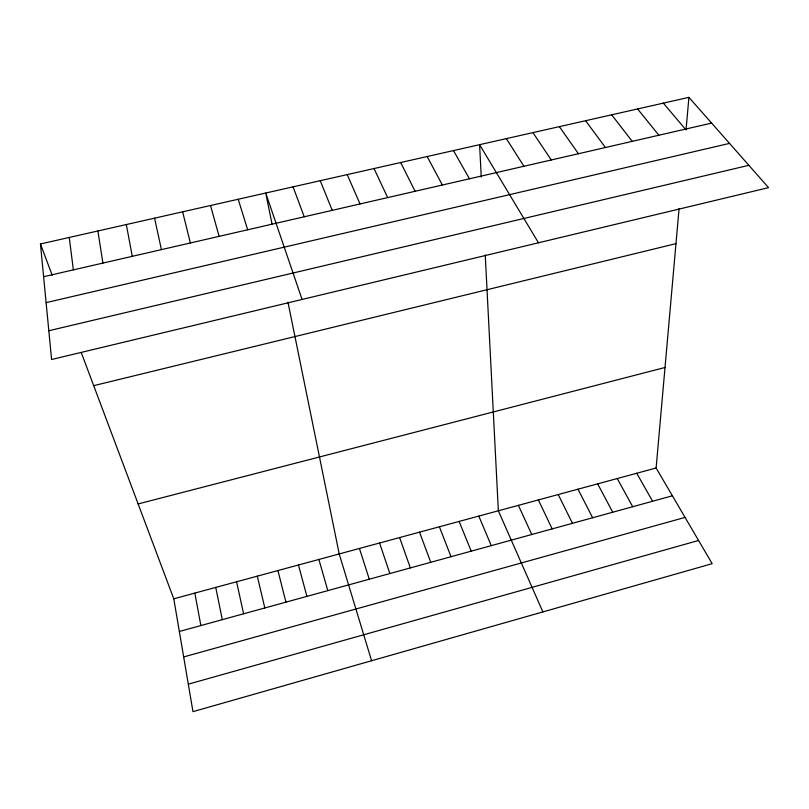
<?xml version="1.0" encoding="UTF-8"?>
<svg xmlns="http://www.w3.org/2000/svg" width="809" height="809" viewBox="0 0 809 809"><rect width="100%" height="100%" fill="white"/><g stroke="black" fill="none" stroke-linecap="round" stroke-linejoin="round"><path stroke-width="1.21" d="M81.325 352.734L173.783 598.802L192.977 711.647L712.153 563.671L656.119 468.007L679.085 208.5M686.032 129.956L688.914 97.353L40.45 243.964L51.594 359.509L768.55 187.637L688.914 97.353M188.305 684.181L698.561 540.473M183.673 656.948L685.051 517.406M179.335 631.485L672.4 495.806M173.783 598.802L656.119 468.007M138.137 503.946L665.008 367.488M93.692 385.671L675.97 243.64M48.823 330.739L748.861 165.309M46.113 302.637L729.526 143.395M43.605 276.718L711.637 123.099M663.34 103.137L685.344 129.147M637.593 108.952L658.88 135.234M611.685 114.807L632.244 141.363M585.605 120.703L605.425 147.531M559.363 126.639L578.435 153.73M532.949 132.615L551.263 159.98M506.363 138.622L523.908 166.27M538.481 242.791L479.595 144.68L481.264 177.07M636.723 473.265L652.61 501.246M453.465 150.585L469.453 178.799M617.247 478.544L632.719 506.727M427.152 156.531L442.371 185.018M597.669 483.853L612.726 512.228M578 489.192L592.633 517.75M400.677 162.518L415.108 191.288M558.23 494.552L572.448 523.312M538.369 499.932L552.163 528.894M374.031 168.545L387.663 197.598M518.407 505.342L531.766 534.496M542.879 611.917L498.354 510.782L485.248 254.946M347.223 174.602L360.045 203.959M478.797 516.091L491.285 545.64M459.138 521.421L471.202 551.172M320.233 180.71L332.236 210.35M439.388 526.77L451.017 556.723M40.45 243.964L52.201 275.232M293.07 186.849L304.235 216.792M419.547 532.16L430.742 562.306M399.606 537.56L410.355 567.908M302.081 299.461L265.726 193.027L272.016 223.941M379.573 542.991L389.867 573.551M359.439 548.451L369.288 579.214M238.21 199.257L247.685 229.796M371.594 660.741L339.214 553.943L287.964 302.222M318.888 559.454L327.807 590.621M210.512 205.516L219.118 236.359M298.46 564.995L306.914 596.375M277.932 570.557L285.921 602.149M182.632 211.816L190.368 242.973M257.302 576.15L264.816 607.964M236.572 581.772L243.61 613.798M154.57 218.167L161.416 249.627M215.75 587.415L222.293 619.664M126.325 224.548L132.261 256.332M194.817 593.098L200.875 625.559M97.889 230.98L102.915 263.087M69.261 237.452L73.366 269.882"/></g></svg>
